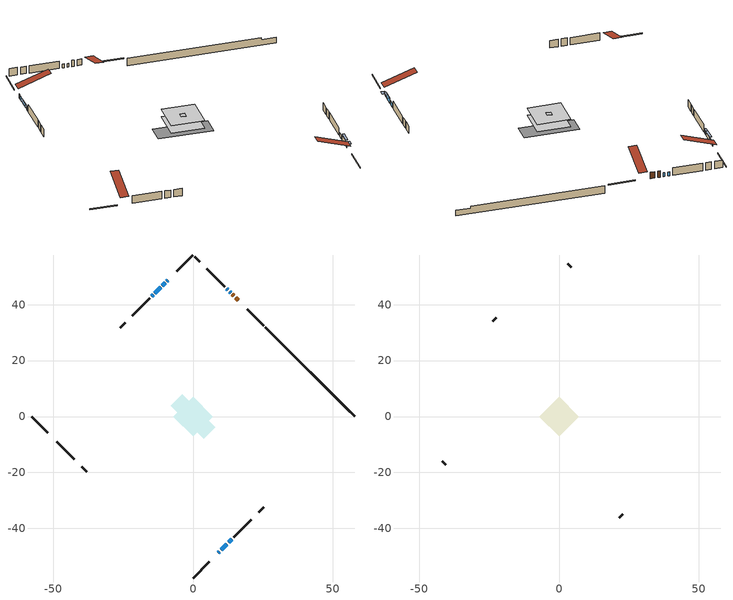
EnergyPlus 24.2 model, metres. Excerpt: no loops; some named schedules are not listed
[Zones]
conditioned space
 floor adiabatic (AdiabaticFloorConstruction): -7.15,0 0,7.15 7.15,0 0,-7.15 z1.05
 floor foundation (Slab1 construction): -7.97,3.83 -3.83,7.97 7.97,-3.83 3.83,-7.97 z-1.44
 wall outside (RimJoist1 construction): 0,-57.78 5.85,-51.92 / -57.78,0 -51.92,-5.85 / 0,57.78 -5.85,51.92 / 25.22,32.55 19.37,38.41 z1.05:1.35
 wall outside (AdiabaticWallConstruction 1): 16.2,41.58 15.21,42.57 / 14.55,43.22 14.07,43.7 z1.05:3.08
 wall outside (AdiabaticWallConstruction): 9.03,-48.75 9.41,-48.37 z1.05:1.94; 10.06,-47.72 12.11,-45.67 z1.05:2.68; -9.03,48.75 -9.3,48.47 / -9.96,47.82 -10.92,46.86 / 13.42,44.36 13.14,44.64 / 12.49,45.29 12,45.77 / 12.76,-45.01 13.9,-43.87 z1.05:2.27; -11.57,46.2 -13.62,44.15 z1.05:2.07; -14.28,43.5 -14.75,43.03 z1.05:1.97
 wall outside (Wall1 construction): 14.56,-43.22 20.91,-36.87 / -48.75,-9.03 -42.41,-15.37 / -15.41,42.37 -21.75,36.03 / 11.35,46.43 5,52.77 z1.05:3.49
 wall outside (Wall4 construction): 23.45,-34.32 25.25,-32.53 / -39.86,-17.92 -38.06,-19.72 / -24.3,33.48 -26.1,31.68 / 2.45,55.32 0.66,57.12 z1.05:3.49
 wall foundation (FoundationWall1 construction): 25.88,31.9,-1.44 25.88,31.9,1.05 54.59,3.19,1.05 54.59,3.19,0.38 57.78,0,0.38 57.78,0,-1.44
 window (WindowConstruction 5): 9.03,-48.75 9.4,-48.37 z1.05:1.94
 window (WindowConstruction 4): 10.06,-47.72 12.11,-45.67 z1.05:2.67
 window (WindowConstruction 8): -9.03,48.75 -9.3,48.48 z1.05:2.27
 window (WindowConstruction 7): -9.96,47.82 -10.92,46.86 z1.05:2.27
 window (WindowConstruction 6): 13.42,44.36 13.14,44.64 z1.05:2.27
 window (WindowConstruction): 12.48,45.29 12.01,45.77 z1.05:2.27
 window (WindowConstruction 1): -11.57,46.2 -13.62,44.15 z1.05:2.06
 window (WindowConstruction 2): -14.28,43.5 -14.75,43.03 z1.05:1.96
 window (WindowConstruction 3): 12.76,-45.01 13.9,-43.87 z1.05:2.27
 door (Door): 16.2,41.58 15.21,42.57 z1.05:3.08
 door (Door 1): 14.55,43.23 14.07,43.7 z1.05:3.08
 ceiling adiabatic (AdiabaticFloorConstruction): 0,-7.15 7.15,0 0,7.15 -7.15,0 z1.05
attic - vented
 floor to conditioned space (Floor1 construction Reversed): -1.12,0 0,1.12 1.12,0 0,-1.12 z3.49
 floor to conditioned space (Floor2 construction Reversed): -7.15,0 0,7.15 7.15,0 0,-7.15 z3.49
 wall outside (Wall2 construction): 21.56,-36.22 22.8,-34.98 / -41.75,-16.03 -40.51,-17.26 / -22.41,35.37 -23.64,34.13 / 4.35,53.43 3.11,54.67 z1.05:3.49
 roof outside (Roof1 construction): 8.37,-49.41,3.49 1.32,-42.36,6.81 -0.54,-44.22,6.81 6.51,-51.27,3.49; -49.41,-8.37,3.49 -42.36,-1.32,6.81 -44.22,0.54,6.81 -51.27,-6.51,3.49; -8.37,49.41,3.49 -1.32,42.36,6.81 0.54,44.22,6.81 -6.51,51.27,3.49; 16.85,40.92,3.49 9.8,33.87,6.81 11.66,32.02,6.81 18.71,39.07,3.49
shading: 9.73,-48.05 8.7,-49.08 9.56,-49.94 10.59,-48.91 z2.4; 12.32,-45.46 9.85,-47.93 10.28,-48.36 12.75,-45.89 z2.97; -13.84,43.94 -11.36,46.41 -11.79,46.85 -14.27,44.37 z2.36; -14.96,42.82 -14.07,43.71 -14.5,44.14 -15.39,43.25 z2.26
[Building]
Building 1: Terrain=Suburbs
[Site:Location]
Greenwood AP_NS: Latitude {deg}=44.98; Longitude {deg}=-64.92; Time Zone {hr}=-4; Elevation {m}=28; Keep Site Location Information=Yes
[Site:GroundTemperature:Shallow]
3.62696, 1.72046, 1.56778, 2.47251, 6.10451, 9.71958, 12.8537, 14.839, 15.0077, 13.3929, 10.3388, 6.83459
[Site:WaterMainsTemperature]
Calculation Method=Schedule; Temperature Schedule=mains temperature schedule
[Material] Roughness=Rough; Thermal Absorptance=0.9
Name | Thickness {m} | Conductivity {W/m-K} | Density {kg/m3} | Specific Heat {J/kg-K} | Solar Absorptance | Visible Absorptance
asphalt or fiberglass shingles | 0.00635 | 0.162714 | 1121.4 | 1465.45 | 0.4 | 0.4
ceiling loosefill ins | 0.254 | 0.0480833 | 16.02 | 1046.75 | 0.7 | 0.7
ceiling stud and cavity | 0.1397 | 0.081039 | 65.682 | 1177.47 | 0.7 | 0.7
ceiling stud and cavity 1 | 0.1397 | 0.131136 | 65.682 | 1177.47 | 0.7 | 0.7
concrete 4.0 in. | 0.1016 | 1.803125 | 2242.8 | 837.4 | 0.7 | 0.7
concrete 8.0 in. | 0.2032 | 1.803125 | 2242.8 | 837.4 | 0.7 | 0.7
door material | 0.04445 | 0.0451087 | 512.64 | 1214.23 | 0.7 | 0.7
door material 1 | 0.04445 | 0.053851 | 512.64 | 1214.23 | 0.7 | 0.7
exterior vertical ins | 0.00349076 | 0.029427 | 32.04 | 1214.23 | 0.7 | 0.7
floor covering | 0.0127 | 0.0433444 | 54.468 | 1339.84 | 0.6 | 0.6
floor rigid ins; wall rigid ins 1 | 0.512978 | 0.029427 | 32.04 | 1214.23 | 0.7 | 0.7
floor stud and cavity | 0.1397 | 1.75129 | 37.0049 | 1207.88 | 0.7 | 0.7
furniture material conditioned space 1 | 0.1524 | 0.115458 | 640.8 | 1214.23 | 0.6 | 0.6
gypsum board | 0.0127 | 0.160291 | 801 | 837.4 | 0.6 | 0.6
gypsum board 1 | 0.0127 | 0.160291 | 801 | 837.4 | 0.7 | 0.7
osb sheathing 0.5 in. | 0.0127 | 0.115458 | 512.64 | 1214.23 | 0.7 | 0.7
osb sheathing 0.75 in. | 0.01905 | 0.115458 | 512.64 | 1214.23 | 0.7 | 0.7
osb sheathing 2.0 in. | 0.0508 | 0.115458 | 512.64 | 1214.23 | 0.7 | 0.7
rim joist rigid ins; wall rigid ins | 0.051816 | 0.029427 | 32.04 | 1214.23 | 0.7 | 0.7
rim joist stud and cavity | 0.0508 | 0.0405436 | 125.044 | 1163.47 | 0.6 | 0.6
wall stud and cavity | 0.1397 | 0.216775 | 139.0536 | 1170.24 | 0.7 | 0.7
wall stud and cavity 1 | 0.0889 | 6.1454 | 50.32683 | 1063.81 | 0.6 | 0.6
wall stud and cavity 2 | 0.1397 | 0.61545 | 139.0536 | 1170.24 | 0.7 | 0.7
wall stud and cavity 3 | 0.0889 | 0.380278 | 52.3479 | 1209.89 | 0.7 | 0.7
wall stud and cavity 4 | 0.0889 | 0.391764 | 83.0341 | 1211.67 | 0.7 | 0.7
wood siding | 0.0254 | 0.102417 | 544.68 | 1172.36 | 0.4 | 0.4
wood siding 1 | 0.00254 | 0.102417 | 544.68 | 1172.36 | 0.4 | 0.4
wood siding 2; wood siding 3; wood siding 4 | 0.0254 | 0.102417 | 544.68 | 1172.36 | 0.7 | 0.7
[WindowMaterial:SimpleGlazingSystem]
Name | U-Factor {W/m2-K} | Solar Heat Gain Coefficient
WindowMaterial | 2.126411 | 0.48
WindowMaterial 1 | 2.10597 | 0.49
WindowMaterial 2 | 2.17354 | 0.44
WindowMaterial 3 | 1.92655 | 0.61
WindowMaterial 4 | 1.98503 | 0.55
WindowMaterial 5 | 2.21328 | 0.41
WindowMaterial 6 | 2.992306 | 0.59
[Construction]
AdiabaticFloorConstruction: floor stud and cavity, floor rigid ins, osb sheathing 0.75 in., floor covering
AdiabaticWallConstruction: wood siding 3, wall rigid ins 1, wall stud and cavity 3, gypsum board
AdiabaticWallConstruction 1: wood siding 4, wall rigid ins 1, wall stud and cavity 3, gypsum board
Door: door material
Door 1: door material 1
Floor1 construction Reversed: gypsum board, ceiling stud and cavity
Floor2 construction Reversed: gypsum board, ceiling stud and cavity 1, ceiling loosefill ins
FoundationWall1 construction: concrete 8.0 in., gypsum board 1
furniture construction conditioned space 1: furniture material conditioned space 1
PartitionWallConstruction: gypsum board, wall stud and cavity 4, gypsum board
RimJoist1 construction: wood siding 2, rim joist rigid ins, osb sheathing 2.0 in., rim joist stud and cavity
Roof1 construction: asphalt or fiberglass shingles
Slab1 construction: concrete 4.0 in.
Wall1 construction: wood siding, wall rigid ins, osb sheathing 0.5 in., wall stud and cavity, gypsum board
Wall2 construction: wood siding 1, wall stud and cavity 1
Wall4 construction: wood siding, wall rigid ins, osb sheathing 0.5 in., wall stud and cavity 2, gypsum board
WindowConstruction; WindowConstruction 7: WindowMaterial
WindowConstruction 1; WindowConstruction 3: WindowMaterial 1
WindowConstruction 2: WindowMaterial 2
WindowConstruction 4: WindowMaterial 3
WindowConstruction 5: WindowMaterial 4
WindowConstruction 6: WindowMaterial 5
WindowConstruction 8: WindowMaterial 6
[Zone] Multiplier=1; Part of Total Floor Area=Yes
Name | Volume {m3}
attic - vented | 56.5445
conditioned space | 507.1
[Space]
Name | Zone | Volume {m3}
attic - vented 1 | attic - vented | 56.5445
conditioned space 1 | conditioned space | 507.1
[ZoneInfiltration:EffectiveLeakageArea]
infil attic - vented 1: Zone or Space=attic - vented 1; Schedule=Always On Discrete; Effective Air Leakage Area {cm2}=4336.55; Stack Coefficient=0.000400685; Wind Coefficient=1.35245e-05
[ZoneMixing]
whole house fan mix: Zone or Space=attic - vented; Schedule=Always On Continuous; Design Flow Rate Calculation Method=Flow/Zone; Design Flow Rate {m3/s}=0; Source Zone or Space=conditioned space
[SurfaceProperty:ExposedFoundationPerimeter]
Slab1: Exposed Perimeter Calculation Method=TotalExposedPerimeter; Total Exposed Perimeter {m}=45.11
[InternalMass] Zone or ZoneList=conditioned space; Space or SpaceList=conditioned space 1
Name | Construction | Surface Area {m2}
furniture mass conditioned space 1 | furniture construction conditioned space 1 | 80.0521
partition wall mass | PartitionWallConstruction | 200.13
[Lights]
interior lighting: Zone or ZoneList or Space or SpaceList=conditioned space 1; Schedule=interior lighting schedule; Design Level Calculation Method=LightingLevel; Lighting Level {W}=343.2; Return Air Fraction=0; Fraction Radiant=0.6; Fraction Visible=0.2; Fraction Replaceable=1
[People]
occupants: Zone or ZoneList or Space or SpaceList=conditioned space 1; Number of People Schedule=occupants schedule; Number of People Calculation Method=People; Number of People=3; Fraction Radiant=0.314171; Sensible Heat Fraction=0.56303; Activity Level Schedule=occupants activity schedule; Carbon Dioxide Generation Rate {m3/s-W}=0; Enable ASHRAE 55 Comfort Warnings=No; Mean Radiant Temperature Calculation Type=EnclosureAveraged
[ElectricEquipment] Zone or ZoneList or Space or SpaceList=conditioned space 1; Design Level Calculation Method=EquipmentLevel
Name | Schedule | Design Level {W} | Fraction Latent | Fraction Radiant | Fraction Lost
clothes dryer | clothes dryer schedule | 140.772 | 0.015 | 0.081 | 0.85
clothes washer | clothes washer schedule | 32.1985 | 0.03 | 0.162 | 0.7
cooking range | cooking range schedule | 215.147 | 0.08 | 0.432 | 0.2
dishwasher | dishwasher schedule | 66.8632 | 0.3 | 0.18 | 0.4
fridge | fridge schedule | 72.9452 | 0 | 0.6 | 0
mech vent bath fan 0 | mech vent bath fan 0 schedule | 50.2 | 0 | 0 | 1
mech vent house fan | mech vent house fan schedule | 0 | 0 | 0 | 1
mech vent house fan cfis | mech vent house fan cfis schedule | 0 | 0 | 0 | 0
misc plug loads | misc plug loads schedule | 494.7 | 0.045 | 0.513 | 0.1
whole house fan | Always On Discrete | 0 | 0 | 0 | 1
[OtherEquipment] Zone or ZoneList or Space or SpaceList=conditioned space 1; Design Level Calculation Method=EquipmentLevel
Name | Fuel Type | Schedule | Design Level {W} | Fraction Latent | Fraction Radiant | Fraction Lost
clothes dryer 1 | Electricity | clothes dryer schedule | 0 | 0.015 | 0.081 | 0.85
cooking range 1 | Electricity | cooking range schedule | 0 | 0.08 | 0.432 | 0.2
general water use latent | None | general water use schedule | 62.594 | 1 | 0 | 0
general water use sensible | None | general water use schedule | -61.6891 | 0 | 0.6 | 0
mech vent house fan latent load | None | Always On Discrete | 0 | 1 | 0 | 0
mech vent house fan sensible load | None | Always On Discrete | 0 | 0 | 0 | 0
water heater energy adjustment1 | FuelOilNo2 | Always On Discrete | 0.01 | 0 | 0 | 1
[ZoneInfiltration:DesignFlowRate] Zone or ZoneList or Space or SpaceList=conditioned space 1; Schedule=Always On Discrete; Design Flow Rate Calculation Method=Flow/Zone; Design Flow Rate {m3/s}=0
infil flow; natural vent flow; whole house fan flow
[Foundation:Kiva]
Foundation Kiva 1: Initial Indoor Air Temperature {C}=18; Wall Height Above Grade {m}=1.05001; Wall Depth Below Slab {m}=0.2032; Custom Block Material Name 1=exterior vertical ins; Custom Block Depth 1 {m}=2.49; Custom Block X Position 1 {m}=0.2159; Custom Block Z Position 1 {m}=0
[Foundation:Kiva:Settings]
Soil Conductivity {W/m-K}=0.849921; Soil Density {kg/m3}=1842.3; Soil Specific Heat {J/kg-K}=418.7; Ground Solar Absorptivity=0.9; Ground Thermal Absorptivity=0.9; Ground Surface Roughness {m}=0.03; Far-Field Width {m}=40; Deep-Ground Boundary Condition=ZeroFlux; Deep-Ground Depth {m}=40; Minimum Cell Dimension {m}=0.2; Maximum Cell Growth Coefficient=3; Simulation Timestep=Timestep
[Exterior:Lights]
exterior lighting: Schedule=exterior lighting schedule; Design Level {W}=75.6
[Schedule:Constant]
Name | Hourly Value
Always On Continuous; mech vent house fan schedule; mech vent house fan cfis schedule; Always On Discrete | 1
occupants activity schedule | 117.228
fridge schedule | 0
[Schedule:Day:Interval]
interior lighting schedule day: No, 01:00, 0.108182, 04:00, 0.0901515, 05:00, 0.0991667, 06:00, 0.162273, 07:00, 0.270455, 08:00, 0.342576, 10:00, 0.369621, 11:00, 0.351591, 12:00, 0.333561, 13:00, 0.324545, 14:00, 0.31553, 15:00, 0.333561, 16:00, 0.369621, 17:00, 0.450758, 18:00, 0.585985, 19:00, 0.775303, 20:00, 0.955606, 21:00, 0.991667, 22:00, 0.712197, 23:00, 0.360606, 24:00, 0.162273
interior lighting schedule default day: No, 24:00, 0
[Schedule:Week:Daily]
interior lighting schedule Week Rule - Jan1-Jan27: interior lighting schedule day, interior lighting schedule day, interior lighting schedule day, interior lighting schedule day, interior lighting schedule day, interior lighting schedule day, interior lighting schedule day, interior lighting schedule default day, interior lighting schedule default day, interior lighting schedule default day, interior lighting schedule default day, interior lighting schedule default day
interior lighting schedule Week Rule - Jan28-Feb3: interior lighting schedule day, interior lighting schedule day, interior lighting schedule day, interior lighting schedule day, interior lighting schedule day 1, interior lighting schedule day 1, interior lighting schedule day 1, interior lighting schedule default day, interior lighting schedule default day, interior lighting schedule default day, interior lighting schedule default day, interior lighting schedule default day
interior lighting schedule Week Rule - Feb4-Feb24: interior lighting schedule day 1, interior lighting schedule day 1, interior lighting schedule day 1, interior lighting schedule day 1, interior lighting schedule day 1, interior lighting schedule day 1, interior lighting schedule day 1, interior lighting schedule default day, interior lighting schedule default day, interior lighting schedule default day, interior lighting schedule default day, interior lighting schedule default day
interior lighting schedule Week Rule - Feb25-Mar3: interior lighting schedule day 1, interior lighting schedule day 1, interior lighting schedule day 1, interior lighting schedule day 1, interior lighting schedule day 2, interior lighting schedule day 2, interior lighting schedule day 2, interior lighting schedule default day, interior lighting schedule default day, interior lighting schedule default day, interior lighting schedule default day, interior lighting schedule default day
interior lighting schedule Week Rule - Mar4-Mar31: interior lighting schedule day 2, interior lighting schedule day 2, interior lighting schedule day 2, interior lighting schedule day 2, interior lighting schedule day 2, interior lighting schedule day 2, interior lighting schedule day 2, interior lighting schedule default day, interior lighting schedule default day, interior lighting schedule default day, interior lighting schedule default day, interior lighting schedule default day
interior lighting schedule Week Rule - Apr1-Apr28: interior lighting schedule day 3, interior lighting schedule day 3, interior lighting schedule day 3, interior lighting schedule day 3, interior lighting schedule day 3, interior lighting schedule day 3, interior lighting schedule day 3, interior lighting schedule default day, interior lighting schedule default day, interior lighting schedule default day, interior lighting schedule default day, interior lighting schedule default day
interior lighting schedule Week Rule - Apr29-May5: interior lighting schedule day 3, interior lighting schedule day 3, interior lighting schedule day 4, interior lighting schedule day 4, interior lighting schedule day 4, interior lighting schedule day 4, interior lighting schedule day 4, interior lighting schedule default day, interior lighting schedule default day, interior lighting schedule default day, interior lighting schedule default day, interior lighting schedule default day
interior lighting schedule Week Rule - May6-May26: interior lighting schedule day 4, interior lighting schedule day 4, interior lighting schedule day 4, interior lighting schedule day 4, interior lighting schedule day 4, interior lighting schedule day 4, interior lighting schedule day 4, interior lighting schedule default day, interior lighting schedule default day, interior lighting schedule default day, interior lighting schedule default day, interior lighting schedule default day
interior lighting schedule Week Rule - May27-Jun2: interior lighting schedule day 4, interior lighting schedule day 4, interior lighting schedule day 4, interior lighting schedule day 4, interior lighting schedule day 4, interior lighting schedule day 5, interior lighting schedule day 5, interior lighting schedule default day, interior lighting schedule default day, interior lighting schedule default day, interior lighting schedule default day, interior lighting schedule default day
interior lighting schedule Week Rule - Jun3-Jun30: interior lighting schedule day 5, interior lighting schedule day 5, interior lighting schedule day 5, interior lighting schedule day 5, interior lighting schedule day 5, interior lighting schedule day 5, interior lighting schedule day 5, interior lighting schedule default day, interior lighting schedule default day, interior lighting schedule default day, interior lighting schedule default day, interior lighting schedule default day
interior lighting schedule Week Rule - Jul1-Jul28: interior lighting schedule day 6, interior lighting schedule day 6, interior lighting schedule day 6, interior lighting schedule day 6, interior lighting schedule day 6, interior lighting schedule day 6, interior lighting schedule day 6, interior lighting schedule default day, interior lighting schedule default day, interior lighting schedule default day, interior lighting schedule default day, interior lighting schedule default day
interior lighting schedule Week Rule - Jul29-Aug4: interior lighting schedule day 6, interior lighting schedule day 6, interior lighting schedule day 6, interior lighting schedule day 7, interior lighting schedule day 7, interior lighting schedule day 7, interior lighting schedule day 7, interior lighting schedule default day, interior lighting schedule default day, interior lighting schedule default day, interior lighting schedule default day, interior lighting schedule default day
interior lighting schedule Week Rule - Aug5-Aug25: interior lighting schedule day 7, interior lighting schedule day 7, interior lighting schedule day 7, interior lighting schedule day 7, interior lighting schedule day 7, interior lighting schedule day 7, interior lighting schedule day 7, interior lighting schedule default day, interior lighting schedule default day, interior lighting schedule default day, interior lighting schedule default day, interior lighting schedule default day
interior lighting schedule Week Rule - Aug26-Sep1: interior lighting schedule day 7, interior lighting schedule day 7, interior lighting schedule day 7, interior lighting schedule day 7, interior lighting schedule day 7, interior lighting schedule day 7, interior lighting schedule day 8, interior lighting schedule default day, interior lighting schedule default day, interior lighting schedule default day, interior lighting schedule default day, interior lighting schedule default day
interior lighting schedule Week Rule - Sep2-Sep29: interior lighting schedule day 8, interior lighting schedule day 8, interior lighting schedule day 8, interior lighting schedule day 8, interior lighting schedule day 8, interior lighting schedule day 8, interior lighting schedule day 8, interior lighting schedule default day, interior lighting schedule default day, interior lighting schedule default day, interior lighting schedule default day, interior lighting schedule default day
interior lighting schedule Week Rule - Sep30-Oct6: interior lighting schedule day 8, interior lighting schedule day 9, interior lighting schedule day 9, interior lighting schedule day 9, interior lighting schedule day 9, interior lighting schedule day 9, interior lighting schedule day 9, interior lighting schedule default day, interior lighting schedule default day, interior lighting schedule default day, interior lighting schedule default day, interior lighting schedule default day
interior lighting schedule Week Rule - Oct7-Oct27: interior lighting schedule day 9, interior lighting schedule day 9, interior lighting schedule day 9, interior lighting schedule day 9, interior lighting schedule day 9, interior lighting schedule day 9, interior lighting schedule day 9, interior lighting schedule default day, interior lighting schedule default day, interior lighting schedule default day, interior lighting schedule default day, interior lighting schedule default day
interior lighting schedule Week Rule - Oct28-Nov3: interior lighting schedule day 9, interior lighting schedule day 9, interior lighting schedule day 9, interior lighting schedule day 9, interior lighting schedule day 10, interior lighting schedule day 10, interior lighting schedule day 10, interior lighting schedule default day, interior lighting schedule default day, interior lighting schedule default day, interior lighting schedule default day, interior lighting schedule default day
interior lighting schedule Week Rule - Nov4-Nov24: interior lighting schedule day 10, interior lighting schedule day 10, interior lighting schedule day 10, interior lighting schedule day 10, interior lighting schedule day 10, interior lighting schedule day 10, interior lighting schedule day 10, interior lighting schedule default day, interior lighting schedule default day, interior lighting schedule default day, interior lighting schedule default day, interior lighting schedule default day
interior lighting schedule Week Rule - Nov25-Dec1: interior lighting schedule day 10, interior lighting schedule day 10, interior lighting schedule day 10, interior lighting schedule day 10, interior lighting schedule day 10, interior lighting schedule day 10, interior lighting schedule day 11, interior lighting schedule default day, interior lighting schedule default day, interior lighting schedule default day, interior lighting schedule default day, interior lighting schedule default day
interior lighting schedule Week Rule - Dec2-Dec31: interior lighting schedule day 11, interior lighting schedule day 11, interior lighting schedule day 11, interior lighting schedule day 11, interior lighting schedule day 11, interior lighting schedule day 11, interior lighting schedule day 11, interior lighting schedule default day, interior lighting schedule default day, interior lighting schedule default day, interior lighting schedule default day, interior lighting schedule default day
occupants schedule Week Rule - Jan1-Dec31: occupants schedule day, occupants schedule day, occupants schedule day, occupants schedule day, occupants schedule day, occupants schedule day, occupants schedule day, occupants schedule default day, occupants schedule default day, occupants schedule default day, occupants schedule default day, occupants schedule default day
clothes dryer schedule Week Rule - Jan1-Dec31: clothes dryer schedule day, clothes dryer schedule day, clothes dryer schedule day, clothes dryer schedule day, clothes dryer schedule day, clothes dryer schedule day, clothes dryer schedule day, clothes dryer schedule default day, clothes dryer schedule default day, clothes dryer schedule default day, clothes dryer schedule default day, clothes dryer schedule default day
clothes washer schedule Week Rule - Jan1-Dec31: clothes washer schedule day, clothes washer schedule day, clothes washer schedule day, clothes washer schedule day, clothes washer schedule day, clothes washer schedule day, clothes washer schedule day, clothes washer schedule default day, clothes washer schedule default day, clothes washer schedule default day, clothes washer schedule default day, clothes washer schedule default day
cooking range schedule Week Rule - Jan1-Dec31: cooking range schedule day, cooking range schedule day, cooking range schedule day, cooking range schedule day, cooking range schedule day, cooking range schedule day, cooking range schedule day, cooking range schedule default day, cooking range schedule default day, cooking range schedule default day, cooking range schedule default day, cooking range schedule default day
dishwasher schedule Week Rule - Jan1-Dec31: dishwasher schedule day, dishwasher schedule day, dishwasher schedule day, dishwasher schedule day, dishwasher schedule day, dishwasher schedule day, dishwasher schedule day, dishwasher schedule default day, dishwasher schedule default day, dishwasher schedule default day, dishwasher schedule default day, dishwasher schedule default day
mech vent bath fan 0 schedule Week Rule - Jan1-Dec31: mech vent bath fan 0 schedule day, mech vent bath fan 0 schedule day, mech vent bath fan 0 schedule day, mech vent bath fan 0 schedule day, mech vent bath fan 0 schedule day, mech vent bath fan 0 schedule day, mech vent bath fan 0 schedule day, mech vent bath fan 0 schedule default day, mech vent bath fan 0 schedule default day, mech vent bath fan 0 schedule default day, mech vent bath fan 0 schedule default day, mech vent bath fan 0 schedule default day
misc plug loads schedule Week Rule - Jan1-Dec31: misc plug loads schedule day, misc plug loads schedule day, misc plug loads schedule day, misc plug loads schedule day, misc plug loads schedule day, misc plug loads schedule day, misc plug loads schedule day, misc plug loads schedule default day, misc plug loads schedule default day, misc plug loads schedule default day, misc plug loads schedule default day, misc plug loads schedule default day
general water use schedule Week Rule - Jan1-Dec31: general water use schedule day, general water use schedule day, general water use schedule day, general water use schedule day, general water use schedule day, general water use schedule day, general water use schedule day, general water use schedule default day, general water use schedule default day, general water use schedule default day, general water use schedule default day, general water use schedule default day
exterior lighting schedule Week Rule - Jan1-Jan27: exterior lighting schedule day, exterior lighting schedule day, exterior lighting schedule day, exterior lighting schedule day, exterior lighting schedule day, exterior lighting schedule day, exterior lighting schedule day, exterior lighting schedule default day, exterior lighting schedule default day, exterior lighting schedule default day, exterior lighting schedule default day, exterior lighting schedule default day
exterior lighting schedule Week Rule - Jan28-Feb3: exterior lighting schedule day, exterior lighting schedule day, exterior lighting schedule day, exterior lighting schedule day, exterior lighting schedule day 1, exterior lighting schedule day 1, exterior lighting schedule day 1, exterior lighting schedule default day, exterior lighting schedule default day, exterior lighting schedule default day, exterior lighting schedule default day, exterior lighting schedule default day
exterior lighting schedule Week Rule - Feb4-Feb24: exterior lighting schedule day 1, exterior lighting schedule day 1, exterior lighting schedule day 1, exterior lighting schedule day 1, exterior lighting schedule day 1, exterior lighting schedule day 1, exterior lighting schedule day 1, exterior lighting schedule default day, exterior lighting schedule default day, exterior lighting schedule default day, exterior lighting schedule default day, exterior lighting schedule default day
exterior lighting schedule Week Rule - Feb25-Mar3: exterior lighting schedule day 1, exterior lighting schedule day 1, exterior lighting schedule day 1, exterior lighting schedule day 1, exterior lighting schedule day 2, exterior lighting schedule day 2, exterior lighting schedule day 2, exterior lighting schedule default day, exterior lighting schedule default day, exterior lighting schedule default day, exterior lighting schedule default day, exterior lighting schedule default day
exterior lighting schedule Week Rule - Mar4-Mar31: exterior lighting schedule day 2, exterior lighting schedule day 2, exterior lighting schedule day 2, exterior lighting schedule day 2, exterior lighting schedule day 2, exterior lighting schedule day 2, exterior lighting schedule day 2, exterior lighting schedule default day, exterior lighting schedule default day, exterior lighting schedule default day, exterior lighting schedule default day, exterior lighting schedule default day
exterior lighting schedule Week Rule - Apr1-Apr28: exterior lighting schedule day 3, exterior lighting schedule day 3, exterior lighting schedule day 3, exterior lighting schedule day 3, exterior lighting schedule day 3, exterior lighting schedule day 3, exterior lighting schedule day 3, exterior lighting schedule default day, exterior lighting schedule default day, exterior lighting schedule default day, exterior lighting schedule default day, exterior lighting schedule default day
exterior lighting schedule Week Rule - Apr29-May5: exterior lighting schedule day 3, exterior lighting schedule day 3, exterior lighting schedule day 4, exterior lighting schedule day 4, exterior lighting schedule day 4, exterior lighting schedule day 4, exterior lighting schedule day 4, exterior lighting schedule default day, exterior lighting schedule default day, exterior lighting schedule default day, exterior lighting schedule default day, exterior lighting schedule default day
exterior lighting schedule Week Rule - May6-May26: exterior lighting schedule day 4, exterior lighting schedule day 4, exterior lighting schedule day 4, exterior lighting schedule day 4, exterior lighting schedule day 4, exterior lighting schedule day 4, exterior lighting schedule day 4, exterior lighting schedule default day, exterior lighting schedule default day, exterior lighting schedule default day, exterior lighting schedule default day, exterior lighting schedule default day
exterior lighting schedule Week Rule - May27-Jun2: exterior lighting schedule day 4, exterior lighting schedule day 4, exterior lighting schedule day 4, exterior lighting schedule day 4, exterior lighting schedule day 4, exterior lighting schedule day 5, exterior lighting schedule day 5, exterior lighting schedule default day, exterior lighting schedule default day, exterior lighting schedule default day, exterior lighting schedule default day, exterior lighting schedule default day
exterior lighting schedule Week Rule - Jun3-Jun30: exterior lighting schedule day 5, exterior lighting schedule day 5, exterior lighting schedule day 5, exterior lighting schedule day 5, exterior lighting schedule day 5, exterior lighting schedule day 5, exterior lighting schedule day 5, exterior lighting schedule default day, exterior lighting schedule default day, exterior lighting schedule default day, exterior lighting schedule default day, exterior lighting schedule default day
exterior lighting schedule Week Rule - Jul1-Jul28: exterior lighting schedule day 6, exterior lighting schedule day 6, exterior lighting schedule day 6, exterior lighting schedule day 6, exterior lighting schedule day 6, exterior lighting schedule day 6, exterior lighting schedule day 6, exterior lighting schedule default day, exterior lighting schedule default day, exterior lighting schedule default day, exterior lighting schedule default day, exterior lighting schedule default day
exterior lighting schedule Week Rule - Jul29-Aug4: exterior lighting schedule day 6, exterior lighting schedule day 6, exterior lighting schedule day 6, exterior lighting schedule day 7, exterior lighting schedule day 7, exterior lighting schedule day 7, exterior lighting schedule day 7, exterior lighting schedule default day, exterior lighting schedule default day, exterior lighting schedule default day, exterior lighting schedule default day, exterior lighting schedule default day
exterior lighting schedule Week Rule - Aug5-Aug25: exterior lighting schedule day 7, exterior lighting schedule day 7, exterior lighting schedule day 7, exterior lighting schedule day 7, exterior lighting schedule day 7, exterior lighting schedule day 7, exterior lighting schedule day 7, exterior lighting schedule default day, exterior lighting schedule default day, exterior lighting schedule default day, exterior lighting schedule default day, exterior lighting schedule default day
exterior lighting schedule Week Rule - Aug26-Sep1: exterior lighting schedule day 7, exterior lighting schedule day 7, exterior lighting schedule day 7, exterior lighting schedule day 7, exterior lighting schedule day 7, exterior lighting schedule day 7, exterior lighting schedule day 8, exterior lighting schedule default day, exterior lighting schedule default day, exterior lighting schedule default day, exterior lighting schedule default day, exterior lighting schedule default day
exterior lighting schedule Week Rule - Sep2-Sep29: exterior lighting schedule day 8, exterior lighting schedule day 8, exterior lighting schedule day 8, exterior lighting schedule day 8, exterior lighting schedule day 8, exterior lighting schedule day 8, exterior lighting schedule day 8, exterior lighting schedule default day, exterior lighting schedule default day, exterior lighting schedule default day, exterior lighting schedule default day, exterior lighting schedule default day
exterior lighting schedule Week Rule - Sep30-Oct6: exterior lighting schedule day 8, exterior lighting schedule day 9, exterior lighting schedule day 9, exterior lighting schedule day 9, exterior lighting schedule day 9, exterior lighting schedule day 9, exterior lighting schedule day 9, exterior lighting schedule default day, exterior lighting schedule default day, exterior lighting schedule default day, exterior lighting schedule default day, exterior lighting schedule default day
exterior lighting schedule Week Rule - Oct7-Oct27: exterior lighting schedule day 9, exterior lighting schedule day 9, exterior lighting schedule day 9, exterior lighting schedule day 9, exterior lighting schedule day 9, exterior lighting schedule day 9, exterior lighting schedule day 9, exterior lighting schedule default day, exterior lighting schedule default day, exterior lighting schedule default day, exterior lighting schedule default day, exterior lighting schedule default day
exterior lighting schedule Week Rule - Oct28-Nov3: exterior lighting schedule day 9, exterior lighting schedule day 9, exterior lighting schedule day 9, exterior lighting schedule day 9, exterior lighting schedule day 10, exterior lighting schedule day 10, exterior lighting schedule day 10, exterior lighting schedule default day, exterior lighting schedule default day, exterior lighting schedule default day, exterior lighting schedule default day, exterior lighting schedule default day
exterior lighting schedule Week Rule - Nov4-Nov24: exterior lighting schedule day 10, exterior lighting schedule day 10, exterior lighting schedule day 10, exterior lighting schedule day 10, exterior lighting schedule day 10, exterior lighting schedule day 10, exterior lighting schedule day 10, exterior lighting schedule default day, exterior lighting schedule default day, exterior lighting schedule default day, exterior lighting schedule default day, exterior lighting schedule default day
exterior lighting schedule Week Rule - Nov25-Dec1: exterior lighting schedule day 10, exterior lighting schedule day 10, exterior lighting schedule day 10, exterior lighting schedule day 10, exterior lighting schedule day 10, exterior lighting schedule day 10, exterior lighting schedule day 11, exterior lighting schedule default day, exterior lighting schedule default day, exterior lighting schedule default day, exterior lighting schedule default day, exterior lighting schedule default day
exterior lighting schedule Week Rule - Dec2-Dec31: exterior lighting schedule day 11, exterior lighting schedule day 11, exterior lighting schedule day 11, exterior lighting schedule day 11, exterior lighting schedule day 11, exterior lighting schedule day 11, exterior lighting schedule day 11, exterior lighting schedule default day, exterior lighting schedule default day, exterior lighting schedule default day, exterior lighting schedule default day, exterior lighting schedule default day
[Schedule:Year]
interior lighting schedule: interior lighting schedule Week Rule - Jan1-Jan27, 1, 1, 1, 27, interior lighting schedule Week Rule - Jan28-Feb3, 1, 28, 2, 3, interior lighting schedule Week Rule - Feb4-Feb24, 2, 4, 2, 24, interior lighting schedule Week Rule - Feb25-Mar3, 2, 25, 3, 3, interior lighting schedule Week Rule - Mar4-Mar31, 3, 4, 3, 31, interior lighting schedule Week Rule - Apr1-Apr28, 4, 1, 4, 28, interior lighting schedule Week Rule - Apr29-May5, 4, 29, 5, 5, interior lighting schedule Week Rule - May6-May26, 5, 6, 5, 26, interior lighting schedule Week Rule - May27-Jun2, 5, 27, 6, 2, interior lighting schedule Week Rule - Jun3-Jun30, 6, 3, 6, 30, interior lighting schedule Week Rule - Jul1-Jul28, 7, 1, 7, 28, interior lighting schedule Week Rule - Jul29-Aug4, 7, 29, 8, 4, interior lighting schedule Week Rule - Aug5-Aug25, 8, 5, 8, 25, interior lighting schedule Week Rule - Aug26-Sep1, 8, 26, 9, 1, interior lighting schedule Week Rule - Sep2-Sep29, 9, 2, 9, 29, interior lighting schedule Week Rule - Sep30-Oct6, 9, 30, 10, 6, interior lighting schedule Week Rule - Oct7-Oct27, 10, 7, 10, 27, interior lighting schedule Week Rule - Oct28-Nov3, 10, 28, 11, 3, interior lighting schedule Week Rule - Nov4-Nov24, 11, 4, 11, 24, interior lighting schedule Week Rule - Nov25-Dec1, 11, 25, 12, 1, interior lighting schedule Week Rule - Dec2-Dec31, 12, 2, 12, 31
occupants schedule: occupants schedule Week Rule - Jan1-Dec31, 1, 1, 12, 31
clothes dryer schedule: clothes dryer schedule Week Rule - Jan1-Dec31, 1, 1, 12, 31
clothes washer schedule: clothes washer schedule Week Rule - Jan1-Dec31, 1, 1, 12, 31
cooking range schedule: cooking range schedule Week Rule - Jan1-Dec31, 1, 1, 12, 31
dishwasher schedule: dishwasher schedule Week Rule - Jan1-Dec31, 1, 1, 12, 31
mech vent bath fan 0 schedule: mech vent bath fan 0 schedule Week Rule - Jan1-Dec31, 1, 1, 12, 31
misc plug loads schedule: misc plug loads schedule Week Rule - Jan1-Dec31, 1, 1, 12, 31
general water use schedule: general water use schedule Week Rule - Jan1-Dec31, 1, 1, 12, 31
exterior lighting schedule: exterior lighting schedule Week Rule - Jan1-Jan27, 1, 1, 1, 27, exterior lighting schedule Week Rule - Jan28-Feb3, 1, 28, 2, 3, exterior lighting schedule Week Rule - Feb4-Feb24, 2, 4, 2, 24, exterior lighting schedule Week Rule - Feb25-Mar3, 2, 25, 3, 3, exterior lighting schedule Week Rule - Mar4-Mar31, 3, 4, 3, 31, exterior lighting schedule Week Rule - Apr1-Apr28, 4, 1, 4, 28, exterior lighting schedule Week Rule - Apr29-May5, 4, 29, 5, 5, exterior lighting schedule Week Rule - May6-May26, 5, 6, 5, 26, exterior lighting schedule Week Rule - May27-Jun2, 5, 27, 6, 2, exterior lighting schedule Week Rule - Jun3-Jun30, 6, 3, 6, 30, exterior lighting schedule Week Rule - Jul1-Jul28, 7, 1, 7, 28, exterior lighting schedule Week Rule - Jul29-Aug4, 7, 29, 8, 4, exterior lighting schedule Week Rule - Aug5-Aug25, 8, 5, 8, 25, exterior lighting schedule Week Rule - Aug26-Sep1, 8, 26, 9, 1, exterior lighting schedule Week Rule - Sep2-Sep29, 9, 2, 9, 29, exterior lighting schedule Week Rule - Sep30-Oct6, 9, 30, 10, 6, exterior lighting schedule Week Rule - Oct7-Oct27, 10, 7, 10, 27, exterior lighting schedule Week Rule - Oct28-Nov3, 10, 28, 11, 3, exterior lighting schedule Week Rule - Nov4-Nov24, 11, 4, 11, 24, exterior lighting schedule Week Rule - Nov25-Dec1, 11, 25, 12, 1, exterior lighting schedule Week Rule - Dec2-Dec31, 12, 2, 12, 31
[Schedule:Compact]
mains temperature schedule: Through: 01/01, For: AllDays, Until: 24:00, 7.74778, Through: 01/02, For: AllDays, Until: 24:00, 7.68278, Through: 01/03, For: AllDays, Until: 24:00, 7.61944, Through: 01/04, For: AllDays, Until: 24:00, 7.55667, Through: 01/05, For: AllDays, Until: 24:00, 7.495, Through: 01/06, For: AllDays, Until: 24:00, 7.435, Through: 01/07, For: AllDays, Until: 24:00, 7.37556, Through: 01/08, For: AllDays, Until: 24:00, 7.31778, Through: 01/09, For: AllDays, Until: 24:00, 7.26111, Through: 01/10, For: AllDays, Until: 24:00, 7.20556, Through: 01/11, For: AllDays, Until: 24:00, 7.15111, Through: 01/12, For: AllDays, Until: 24:00, 7.09833, Through: 01/13, For: AllDays, Until: 24:00, 7.04667, Through: 01/14, For: AllDays, Until: 24:00, 6.99667, Through: 01/15, For: AllDays, Until: 24:00, 6.94722, Through: 01/16, For: AllDays, Until: 24:00, 6.9, Through: 01/17, For: AllDays, Until: 24:00, 6.85333, Through: 01/18, For: AllDays, Until: 24:00, 6.80833, Through: 01/19, For: AllDays, Until: 24:00, 6.765, Through: 01/20, For: AllDays, Until: 24:00, 6.72278, Through: 01/21, For: AllDays, Until: 24:00, 6.68167, Through: 01/22, For: AllDays, Until: 24:00, 6.64278, Through: 01/23, For: AllDays, Until: 24:00, 6.60444, Through: 01/24, For: AllDays, Until: 24:00, 6.56778, Through: 01/25, For: AllDays, Until: 24:00, 6.53278, Through: 01/26, For: AllDays, Until: 24:00, 6.49944, Through: 01/27, For: AllDays, Until: 24:00, 6.46722, Through: 01/28, For: AllDays, Until: 24:00, 6.43667, Through: 01/29, For: AllDays, Until: 24:00, 6.40722, Through: 01/30, For: AllDays, Until: 24:00, 6.37944, Through: 01/31, For: AllDays, Until: 24:00, 6.35333, Through: 02/01, For: AllDays, Until: 24:00, 6.32889, Through: 02/02, For: AllDays, Until: 24:00, 6.30556, Through: 02/03, For: AllDays, Until: 24:00, 6.28389, Through: 02/04, For: AllDays, Until: 24:00, 6.26389, Through: 02/05, For: AllDays, Until: 24:00, 6.24556, Through: 02/06, For: AllDays, Until: 24:00, 6.22833, Through: 02/07, For: AllDays, Until: 24:00, 6.21278, Through: 02/08, For: AllDays, Until: 24:00, 6.19889, Through: 02/09, For: AllDays, Until: 24:00, 6.18667, Through: 02/10, For: AllDays, Until: 24:00, 6.17611, Through: 02/11, For: AllDays, Until: 24:00, 6.16667, Through: 02/12, For: AllDays, Until: 24:00, 6.15889, Through: 02/13, For: AllDays, Until: 24:00, 6.15278, Through: 02/14, For: AllDays, Until: 24:00, 6.14833, Through: 02/15, For: AllDays, Until: 24:00, 6.14556, Through: 02/16, For: AllDays, Until: 24:00, 6.14389, Through: 02/17, For: AllDays, Until: 24:00, 6.14444, Through: 02/18, For: AllDays, Until: 24:00, 6.14611, Through: 02/19, For: AllDays, Until: 24:00, 6.14944, Through: 02/20, For: AllDays, Until: 24:00, 6.15444, Through: 02/21, For: AllDays, Until: 24:00, 6.16056, Through: 02/22, For: AllDays, Until: 24:00, 6.16889, Through: 02/23, For: AllDays, Until: 24:00, 6.17833, Through: 02/24, For: AllDays, Until: 24:00, 6.18944, Through: 02/25, For: AllDays, Until: 24:00, 6.20222, Through: 02/26, For: AllDays, Until: 24:00, 6.21667, Through: 02/27, For: AllDays, Until: 24:00, 6.23222, Through: 02/28, For: AllDays, Until: 24:00, 6.25, Through: 03/01, For: AllDays, Until: 24:00, 6.26889, Through: 03/02, For: AllDays, Until: 24:00, 6.28889, Through: 03/03, For: AllDays, Until: 24:00, 6.31111, Through: 03/04, For: AllDays, Until: 24:00, 6.33444, Through: 03/05, For: AllDays, Until: 24:00, 6.35944, Through: 03/06, For: AllDays, Until: 24:00, 6.38611, Through: 03/07, For: AllDays, Until: 24:00, 6.41444, Through: 03/08, For: AllDays, Until: 24:00, 6.44389, Through: 03/09, For: AllDays, Until: 24:00, 6.475, Through: 03/10, For: AllDays, Until: 24:00, 6.50722, Through: 03/11, For: AllDays, Until: 24:00, 6.54111, Through: 03/12, For: AllDays, Until: 24:00, 6.57667, Through: 03/13, For: AllDays, Until: 24:00, 6.61333, Through: 03/14, For: AllDays, Until: 24:00, 6.65167, Through: 03/15, For: AllDays, Until: 24:00, 6.69167, Through: 03/16, For: AllDays, Until: 24:00, 6.73278, Through: 03/17, For: AllDays, Until: 24:00, 6.77556, Through: 03/18, For: AllDays, Until: 24:00, 6.81944, Through: 03/19, For: AllDays, Until: 24:00, 6.86444, Through: 03/20, For: AllDays, Until: 24:00, 6.91111, Through: 03/21, For: AllDays, Until: 24:00, 6.95889, Through: 03/22, For: AllDays, Until: 24:00, 7.00833, Through: 03/23, For: AllDays, Until: 24:00, 7.05889, Through: 03/24, For: AllDays, Until: 24:00, 7.11111, Through: 03/25, For: AllDays, Until: 24:00, 7.16444, Through: 03/26, For: AllDays, Until: 24:00, 7.21889, Through: 03/27, For: AllDays, Until: 24:00, 7.27444, Through: 03/28, For: AllDays, Until: 24:00, 7.33167, Through: 03/29, For: AllDays, Until: 24:00, 7.39, Through: 03/30, For: AllDays, Until: 24:00, 7.44944, Through: 03/31, For: AllDays, Until: 24:00, 7.51, Through: 04/01, For: AllDays, Until: 24:00, 7.57167, Through: 04/02, For: AllDays, Until: 24:00, 7.63444, Through: 04/03, For: AllDays, Until: 24:00, 7.69833, Through: 04/04, For: AllDays, Until: 24:00, 7.76389, Through: 04/05, For: AllDays, Until: 24:00, 7.83, Through: 04/06, For: AllDays, Until: 24:00, 7.89722, Through: 04/07, For: AllDays, Until: 24:00, 7.96556, Through: 04/08, For: AllDays, Until: 24:00, 8.035, Through: 04/09, For: AllDays, Until: 24:00, 8.10556, Through: 04/10, For: AllDays, Until: 24:00, 8.17722, Through: 04/11, For: AllDays, Until: 24:00, 8.24944, Through: 04/12, For: AllDays, Until: 24:00, 8.32278, Through: 04/13, For: AllDays, Until: 24:00, 8.39722, Through: 04/14, For: AllDays, Until: 24:00, 8.47222, Through: 04/15, For: AllDays, Until: 24:00, 8.54833, Through: 04/16, For: AllDays, Until: 24:00, 8.62556, Through: 04/17, For: AllDays, Until: 24:00, 8.70333, Through: 04/18, For: AllDays, Until: 24:00, 8.78167, Through: 04/19, For: AllDays, Until: 24:00, 8.86111, Through: 04/20, For: AllDays, Until: 24:00, 8.94111, Through: 04/21, For: AllDays, Until: 24:00, 9.02222, Through: 04/22, For: AllDays, Until: 24:00, 9.10389, Through: 04/23, For: AllDays, Until: 24:00, 9.18611, Through: 04/24, For: AllDays, Until: 24:00, 9.26889, Through: 04/25, For: AllDays, Until: 24:00, 9.35278, Through: 04/26, For: AllDays, Until: 24:00, 9.43667, Through: 04/27, For: AllDays, Until: 24:00, 9.52167, Through: 04/28, For: AllDays, Until: 24:00, 9.60722, Through: 04/29, For: AllDays, Until: 24:00, 9.69333, Through: 04/30, For: AllDays, Until: 24:00, 9.77944, Through: 05/01, For: AllDays, Until: 24:00, 9.86667, Through: 05/02, For: AllDays, Until: 24:00, 9.95389, Through: 05/03, For: AllDays, Until: 24:00, 10.0417, Through: 05/04, For: AllDays, Until: 24:00, 10.13, Through: 05/05, For: AllDays, Until: 24:00, 10.2189, Through: 05/06, For: AllDays, Until: 24:00, 10.3078, Through: 05/07, For: AllDays, Until: 24:00, 10.3972, Through: 05/08, For: AllDays, Until: 24:00, 10.4872, Through: 05/09, For: AllDays, Until: 24:00, 10.5772, Through: 05/10, For: AllDays, Until: 24:00, 10.6678, Through: 05/11, For: AllDays, Until: 24:00, 10.7578, Through: 05/12, For: AllDays, Until: 24:00, 10.8489, Through: 05/13, For: AllDays, Until: 24:00, 10.9394, Through: 05/14, For: AllDays, Until: 24:00, 11.0306, Through: 05/15, For: AllDays, Until: 24:00, 11.1217, Through: 05/16, For: AllDays, Until: 24:00, 11.2133, Through: 05/17, For: AllDays, Until: 24:00, 11.3044, Through: 05/18, For: AllDays, Until: 24:00, 11.3961, Through: 05/19, For: AllDays, Until: 24:00, 11.4872, Through: 05/20, For: AllDays, Until: 24:00, 11.5789, Through: 05/21, For: AllDays, Until: 24:00, 11.67, Through: 05/22, For: AllDays, Until: 24:00, 11.7617, Through: 05/23, For: AllDays, Until: 24:00, 11.8528, Through: 05/24, For: AllDays, Until: 24:00, 11.9439, Through: 05/25, For: AllDays, Until: 24:00, 12.0344, Through: 05/26, For: AllDays, Until: 24:00, 12.1256, Through: 05/27, For: AllDays, Until: 24:00, 12.2161, Through: 05/28, For: AllDays, Until: 24:00, 12.3067, Through: 05/29, For: AllDays, Until: 24:00, 12.3967, Through: 05/30, For: AllDays, Until: 24:00, 12.4861, Through: 05/31, For: AllDays, Until: 24:00, 12.5761, Through: 06/01, For: AllDays, Until: 24:00, 12.665, Through: 06/02, For: AllDays, Until: 24:00, 12.7539, Through: 06/03, For: AllDays, Until: 24:00, 12.8422, Through: 06/04, For: AllDays, Until: 24:00, 12.9306, Through: 06/05, For: AllDays, Until: 24:00, 13.0178, Through: 06/06, For: AllDays, Until: 24:00, 13.105, Through: 06/07, For: AllDays, Until: 24:00, 13.1917, Through: 06/08, For: AllDays, Until: 24:00, 13.2778, Through: 06/09, For: AllDays, Until: 24:00, 13.3633, Through: 06/10, For: AllDays, Until: 24:00, 13.4483, Through: 06/11, For: AllDays, Until: 24:00, 13.5328, Through: 06/12, For: AllDays, Until: 24:00, 13.6167, Through: 06/13, For: AllDays, Until: 24:00, 13.7, Through: 06/14, For: AllDays, Until: 24:00, 13.7822, Through: 06/15, For: AllDays, Until: 24:00, 13.8644, Through: 06/16, For: AllDays, Until: 24:00, 13.9456, Through: 06/17, For: AllDays, Until: 24:00, 14.0256, Through: 06/18, For: AllDays, Until: 24:00, 14.1056, Through: 06/19, For: AllDays, Until: 24:00, 14.1844, Through: 06/20, For: AllDays, Until: 24:00, 14.2622, Through: 06/21, For: AllDays, Until: 24:00, 14.3394, Through: 06/22, For: AllDays, Until: 24:00, 14.4161, Through: 06/23, For: AllDays, Until: 24:00, 14.4911, Through: 06/24, For: AllDays, Until: 24:00, 14.5661, Through: 06/25, For: AllDays, Until: 24:00, 14.6394, Through: 06/26, For: AllDays, Until: 24:00, 14.7122, Through: 06/27, For: AllDays, Until: 24:00, 14.7839, Through: 06/28, For: AllDays, Until: 24:00, 14.855, Through: 06/29, For: AllDays, Until: 24:00, 14.9244, Through: 06/30, For: AllDays, Until: 24:00, 14.9933, Through: 07/01, For: AllDays, Until: 24:00, 15.0611, Through: 07/02, For: AllDays, Until: 24:00, 15.1272, Through: 07/03, For: AllDays, Until: 24:00, 15.1928, Through: 07/04, For: AllDays, Until: 24:00, 15.2572, Through: 07/05, For: AllDays, Until: 24:00, 15.3206, Through: 07/06, For: AllDays, Until: 24:00, 15.3828, Through: 07/07, For: AllDays, Until: 24:00, 15.4439, Through: 07/08, For: AllDays, Until: 24:00, 15.5039, Through: 07/09, For: AllDays, Until: 24:00, 15.5622, Through: 07/10, For: AllDays, Until: 24:00, 15.6194, Through: 07/11, For: AllDays, Until: 24:00, 15.6756, Through: 07/12, For: AllDays, Until: 24:00, 15.7306, Through: 07/13, For: AllDays, Until: 24:00, 15.7844, Through: 07/14, For: AllDays, Until: 24:00, 15.8367, Through: 07/15, For: AllDays, Until: 24:00, 15.8878, Through: 07/16, For: AllDays, Until: 24:00, 15.9372, Through: 07/17, For: AllDays, Until: 24:00, 15.9861, Through: 07/18, For: AllDays, Until: 24:00, 16.0328, Through: 07/19, For: AllDays, Until: 24:00, 16.0789, Through: 07/20, For: AllDays, Until: 24:00, 16.1228, Through: 07/21, For: AllDays, Until: 24:00, 16.1661, Through: 07/22, For: AllDays, Until: 24:00, 16.2078, Through: 07/23, For: AllDays, Until: 24:00, 16.2478, Through: 07/24, For: AllDays, Until: 24:00, 16.2867, Through: 07/25, For: AllDays, Until: 24:00, 16.3239, Through: 07/26, For: AllDays, Until: 24:00, 16.3594, Through: 07/27, For: AllDays, Until: 24:00, 16.3939, Through: 07/28, For: AllDays, Until: 24:00, 16.4272, Through: 07/29, For: AllDays, Until: 24:00, 16.4583, Through: 07/30, For: AllDays, Until: 24:00, 16.4883, Through: 07/31, For: AllDays, Until: 24:00, 16.5172, Through: 08/01, For: AllDays, Until: 24:00, 16.5439, Through: 08/02, For: AllDays, Until: 24:00, 16.5694, Through: 08/03, For: AllDays, Until: 24:00, 16.5933, Through: 08/04, For: AllDays, Until: 24:00, 16.6161, Through: 08/05, For: AllDays, Until: 24:00, 16.6372, Through: 08/06, For: AllDays, Until: 24:00, 16.6567, Through: 08/07, For: AllDays, Until: 24:00, 16.6744, Through: 08/08, For: AllDays, Until: 24:00, 16.6906, Through: 08/09, For: AllDays, Until: 24:00, 16.7056, Through: 08/10, For: AllDays, Until: 24:00, 16.7189, Through: 08/11, For: AllDays, Until: 24:00, 16.7306, Through: 08/12, For: AllDays, Until: 24:00, 16.7406, Through: 08/13, For: AllDays, Until: 24:00, 16.7489, Through: 08/14, For: AllDays, Until: 24:00, 16.7561, Through: 08/15, For: AllDays, Until: 24:00, 16.7611, Through: 08/16, For: AllDays, Until: 24:00, 16.765, Through: 08/17, For: AllDays, Until: 24:00, 16.7672, Through: 08/18, For: AllDays, Until: 24:00, 16.7683, Through: 08/19, For: AllDays, Until: 24:00, 16.7672, Through: 08/20, For: AllDays, Until: 24:00, 16.765, Through: 08/21, For: AllDays, Until: 24:00, 16.7606, Through: 08/22, For: AllDays, Until: 24:00, 16.755, Through: 08/23, For: AllDays, Until: 24:00, 16.7478, Through: 08/24, For: AllDays, Until: 24:00, 16.7394, Through: 08/25, For: AllDays, Until: 24:00, 16.7289, Through: 08/26, For: AllDays, Until: 24:00, 16.7172, Through: 08/27, For: AllDays, Until: 24:00, 16.7033, Through: 08/28, For: AllDays, Until: 24:00, 16.6883, Through: 08/29, For: AllDays, Until: 24:00, 16.6722, Through: 08/30, For: AllDays, Until: 24:00, 16.6539, Through: 08/31, For: AllDays, Until: 24:00, 16.6344, Through: 09/01, For: AllDays, Until: 24:00, 16.6133, Through: 09/02, For: AllDays, Until: 24:00, 16.5906, Through: 09/03, For: AllDays, Until: 24:00, 16.5661, Through: 09/04, For: AllDays, Until: 24:00, 16.5406, Through: 09/05, For: AllDays, Until: 24:00, 16.5133, Through: 09/06, For: AllDays, Until: 24:00, 16.485, Through: 09/07, For: AllDays, Until: 24:00, 16.4544, Through: 09/08, For: AllDays, Until: 24:00, 16.4228, Through: 09/09, For: AllDays, Until: 24:00, 16.3894, Through: 09/10, For: AllDays, Until: 24:00, 16.355, Through: 09/11, For: AllDays, Until: 24:00, 16.3189, Through: 09/12, For: AllDays, Until: 24:00, 16.2817, Through: 09/13, For: AllDays, Until: 24:00, 16.2428, Through: 09/14, For: AllDays, Until: 24:00, 16.2022, Through: 09/15, For: AllDays, Until: 24:00, 16.1606, Through: 09/16, For: AllDays, Until: 24:00, 16.1172, Through: 09/17, For: AllDays, Until: 24:00, 16.0728, Through: 09/18, For: AllDays, Until: 24:00, 16.0267, Through: 09/19, For: AllDays, Until: 24:00, 15.9794, Through: 09/20, For: AllDays, Until: 24:00, 15.9311, Through: 09/21, For: AllDays, Until: 24:00, 15.8811, Through: 09/22, For: AllDays, Until: 24:00, 15.83, Through: 09/23, For: AllDays, Until: 24:00, 15.7772, Through: 09/24, For: AllDays, Until: 24:00, 15.7233, Through: 09/25, For: AllDays, Until: 24:00, 15.6683, Through: 09/26, For: AllDays, Until: 24:00, 15.6122, Through: 09/27, For: AllDays, Until: 24:00, 15.5544, Through: 09/28, For: AllDays, Until: 24:00, 15.4961, Through: 09/29, For: AllDays, Until: 24:00, 15.4361, Through: 09/30, For: AllDays, Until: 24:00, 15.375, Through: 10/01, For: AllDays, Until: 24:00, 15.3128, Through: 10/02, For: AllDays, Until: 24:00, 15.2489, Through: 10/03, For: AllDays, Until: 24:00, 15.1844, Through: 10/04, For: AllDays, Until: 24:00, 15.1189, Through: 10/05, For: AllDays, Until: 24:00, 15.0522, Through: 10/06, For: AllDays, Until: 24:00, 14.9844, Through: 10/07, For: AllDays, Until: 24:00, 14.9156, Through: 10/08, For: AllDays, Until: 24:00, 14.8456, Through: 10/09, For: AllDays, Until: 24:00, 14.775, Through: 10/10, For: AllDays, Until: 24:00, 14.7028, Through: 10/11, For: AllDays, Until: 24:00, 14.63, Through: 10/12, For: AllDays, Until: 24:00, 14.5561, Through: 10/13, For: AllDays, Until: 24:00, 14.4817, Through: 10/14, For: AllDays, Until: 24:00, 14.4061, Through: 10/15, For: AllDays, Until: 24:00, 14.3294, Through: 10/16, For: AllDays, Until: 24:00, 14.2522, Through: 10/17, For: AllDays, Until: 24:00, 14.1739, Through: 10/18, For: AllDays, Until: 24:00, 14.095, Through: 10/19, For: AllDays, Until: 24:00, 14.0156, Through: 10/20, For: AllDays, Until: 24:00, 13.935, Through: 10/21, For: AllDays, Until: 24:00, 13.8539, Through: 10/22, For: AllDays, Until: 24:00, 13.7717, Through: 10/23, For: AllDays, Until: 24:00, 13.6894, Through: 10/24, For: AllDays, Until: 24:00, 13.6061, Through: 10/25, For: AllDays, Until: 24:00, 13.5222, Through: 10/26, For: AllDays, Until: 24:00, 13.4372, Through: 10/27, For: AllDays, Until: 24:00, 13.3522, Through: 10/28, For: AllDays, Until: 24:00, 13.2667, Through: 10/29, For: AllDays, Until: 24:00, 13.1806, Through: 10/30, For: AllDays, Until: 24:00, 13.0939, Through: 10/31, For: AllDays, Until: 24:00, 13.0067, Through: 11/01, For: AllDays, Until: 24:00, 12.9189, Through: 11/02, For: AllDays, Until: 24:00, 12.8311, Through: 11/03, For: AllDays, Until: 24:00, 12.7422, Through: 11/04, For: AllDays, Until: 24:00, 12.6533, Through: 11/05, For: AllDays, Until: 24:00, 12.5644, Through: 11/06, For: AllDays, Until: 24:00, 12.4744, Through: 11/07, For: AllDays, Until: 24:00, 12.385, Through: 11/08, For: AllDays, Until: 24:00, 12.2944, Through: 11/09, For: AllDays, Until: 24:00, 12.2044, Through: 11/10, For: AllDays, Until: 24:00, 12.1139, Through: 11/11, For: AllDays, Until: 24:00, 12.0228, Through: 11/12, For: AllDays, Until: 24:00, 11.9317, Through: 11/13, For: AllDays, Until: 24:00, 11.8406, Through: 11/14, For: AllDays, Until: 24:00, 11.7494, Through: 11/15, For: AllDays, Until: 24:00, 11.6583, Through: 11/16, For: AllDays, Until: 24:00, 11.5667, Through: 11/17, For: AllDays, Until: 24:00, 11.4756, Through: 11/18, For: AllDays, Until: 24:00, 11.3839, Through: 11/19, For: AllDays, Until: 24:00, 11.2928, Through: 11/20, For: AllDays, Until: 24:00, 11.2011, Through: 11/21, For: AllDays, Until: 24:00, 11.11, Through: 11/22, For: AllDays, Until: 24:00, 11.0189, Through: 11/23, For: AllDays, Until: 24:00, 10.9278, Through: 11/24, For: AllDays, Until: 24:00, 10.8372, Through: 11/25, For: AllDays, Until: 24:00, 10.7461, Through: 11/26, For: AllDays, Until: 24:00, 10.6556, Through: 11/27, For: AllDays, Until: 24:00, 10.5656, Through: 11/28, For: AllDays, Until: 24:00, 10.4756, Through: 11/29, For: AllDays, Until: 24:00, 10.3856, Through: 11/30, For: AllDays, Until: 24:00, 10.2967, Through: 12/01, For: AllDays, Until: 24:00, 10.2072, Through: 12/02, For: AllDays, Until: 24:00, 10.1189, Through: 12/03, For: AllDays, Until: 24:00, 10.0306, Through: 12/04, For: AllDays, Until: 24:00, 9.94278, Through: 12/05, For: AllDays, Until: 24:00, 9.855, Through: 12/06, For: AllDays, Until: 24:00, 9.76833, Through: 12/07, For: AllDays, Until: 24:00, 9.68167, Through: 12/08, For: AllDays, Until: 24:00, 9.59611, Through: 12/09, For: AllDays, Until: 24:00, 9.51056, Through: 12/10, For: AllDays, Until: 24:00, 9.42611, Through: 12/11, For: AllDays, Until: 24:00, 9.34167, Through: 12/12, For: AllDays, Until: 24:00, 9.25833, Through: 12/13, For: AllDays, Until: 24:00, 9.175, Through: 12/14, For: AllDays, Until: 24:00, 9.09278, Through: 12/15, For: AllDays, Until: 24:00, 9.01167, Through: 12/16, For: AllDays, Until: 24:00, 8.93056, Through: 12/17, For: AllDays, Until: 24:00, 8.85056, Through: 12/18, For: AllDays, Until: 24:00, 8.77167, Through: 12/19, For: AllDays, Until: 24:00, 8.69278, Through: 12/20, For: AllDays, Until: 24:00, 8.615, Through: 12/21, For: AllDays, Until: 24:00, 8.53833, Through: 12/22, For: AllDays, Until: 24:00, 8.46222, Through: 12/23, For: AllDays, Until: 24:00, 8.38722, Through: 12/24, For: AllDays, Until: 24:00, 8.31333, Through: 12/25, For: AllDays, Until: 24:00, 8.24, Through: 12/26, For: AllDays, Until: 24:00, 8.16778, Through: 12/27, For: AllDays, Until: 24:00, 8.09667, Through: 12/28, For: AllDays, Until: 24:00, 8.02611, Through: 12/29, For: AllDays, Until: 24:00, 7.95667, Through: 12/30, For: AllDays, Until: 24:00, 7.88833, Through: 12/31, For: AllDays, Until: 24:00, 7.82111
